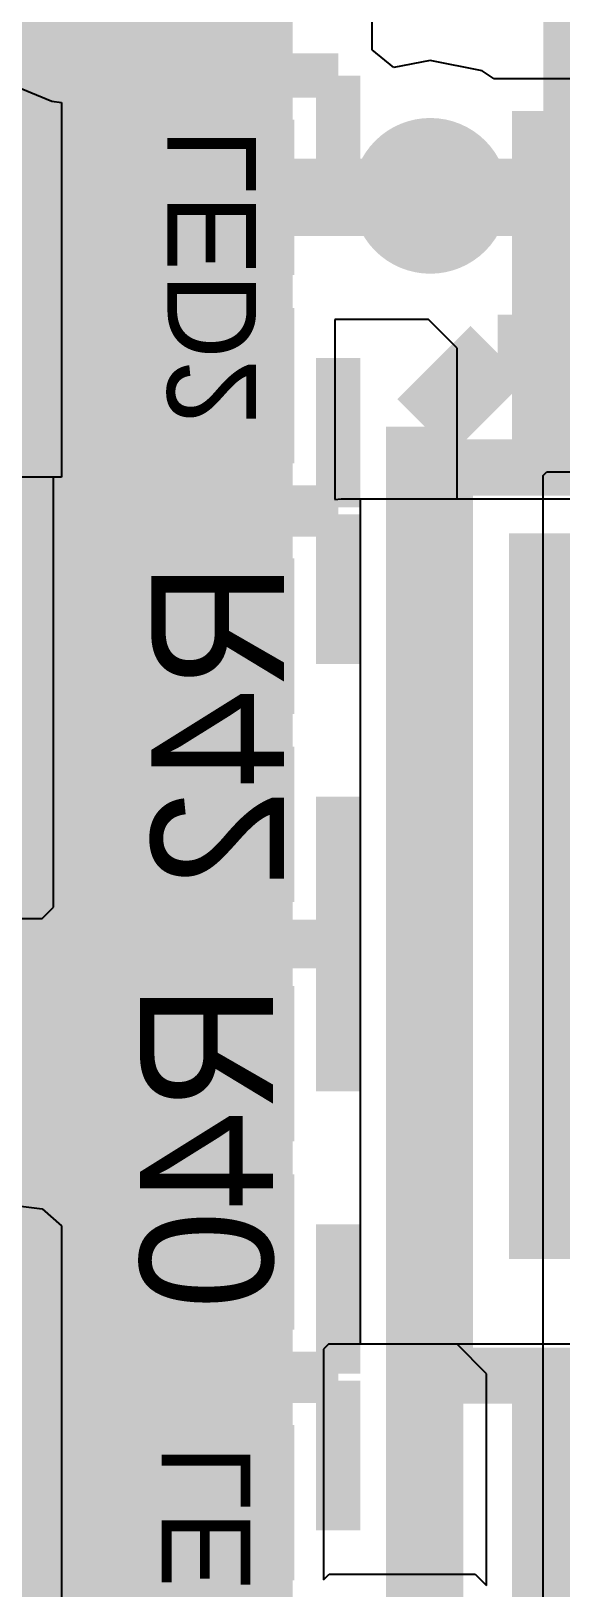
# Model space of a CAD drawing. Extents: x 81 to 196, y 150 to 213.
# Drawn here: x 96 to 98.39, y 167.49 to 174.52 of the extents above; entities that cross this region are included whole.
import ezdxf

# ---------------------------------------------------------------- set-up
doc = ezdxf.new("R2010")
doc.units = 0
doc.header["$MEASUREMENT"] = 0
for name, color, linetype in [('BOTTOMLAYER', 5, 'CONTINUOUS'), ('BOTTOMOVERLAY', 54, 'CONTINUOUS'), ('BOTTOMPASTE', 16, 'CONTINUOUS'), ('BOTTOMSOLDER', 6, 'CONTINUOUS'), ('MULTILAYER', 9, 'CONTINUOUS'), ('TOPLAYER', 1, 'CONTINUOUS')]:
    doc.layers.add(name, color=color, linetype=linetype)

msp = doc.modelspace()

# ---------------------------------------------------------------- linework, layer by layer
at = {"layer": 'BOTTOMLAYER'}
for p, q in [((95.822628, 174.31478), (96.090217, 174.203942)), ((96.090217, 174.203942), (96.134174, 174.198155)), ((96.134174, 174.198155), (96.134174, 172.507029)), ((97.791997, 173.218226), (97.367974, 173.218226)), ((97.367974, 173.218226), (97.367974, 172.405426)), ((97.920945, 173.089278), (97.791997, 173.218226)), ((97.920945, 172.408741), (97.920945, 173.089278)), ((96.097974, 172.507026), (95.760578, 172.507026)), ((96.097971, 172.507026), (95.760578, 172.507026)), ((96.134174, 172.507029), (96.097971, 172.507029)), ((96.097971, 172.507029), (96.097971, 172.507026)), ((96.097974, 170.565039), (96.097974, 172.507026)), ((97.367974, 172.405426), (97.396689, 172.408741)), ((97.396689, 172.408741), (97.920945, 172.408741)), ((97.484174, 172.408741), (97.920945, 172.408741)), ((97.484174, 168.592111), (97.484174, 172.408741)), ((97.920945, 172.408741), (99.101001, 172.408741)), ((95.750027, 170.514236), (96.047171, 170.514236)), ((96.047171, 170.514236), (96.097974, 170.565039)), ((95.877489, 169.225361), (96.047171, 169.203022)), ((96.047171, 169.203022), (96.134174, 169.126723)), ((96.134174, 169.126723), (96.134174, 166.377424)), ((97.339259, 168.592111), (97.317174, 168.570026)), ((97.317174, 168.570026), (97.317174, 167.528626)), ((97.920945, 168.592111), (97.339259, 168.592111)), ((97.920945, 168.592111), (97.484174, 168.592111)), ((98.053774, 168.459282), (97.920945, 168.592111)), ((99.101003, 168.592111), (97.920945, 168.592111)), ((98.053774, 167.503226), (98.053774, 168.459282)), ((97.317174, 167.528626), (97.342574, 167.554026)), ((97.342574, 167.554026), (98.002974, 167.554026)), ((98.002974, 167.554026), (98.053774, 167.503226))]:
    msp.add_line(p, q, dxfattribs=at)
for points, const_width in [([(98.510974, 174.698223), (97.825174, 175.384023)], 0.399999), ([(98.510974, 173.065826), (98.510974, 174.698223)], 0.399999), ([(97.799774, 173.770229), (96.809174, 173.770229)], 0.349999), ([(96.809174, 171.789026), (96.809174, 172.920226)], 0.349999), ([(96.809174, 169.858629), (96.809174, 170.939023)], 0.499999), ([(96.047174, 169.858629), (95.044768, 169.858629)], 0.499999), ([(96.809174, 169.858629), (96.047174, 169.858629)], 0.499999), ([(96.809174, 167.877426), (96.809174, 169.008626)], 0.349999), ([(98.510974, 166.573421), (98.510974, 167.592126)], 0.499999)]:
    msp.add_lwpolyline(points, dxfattribs=dict(at, const_width=const_width))
at = {"layer": 'BOTTOMLAYER', "const_width": 0.349999}
for points in [[(97.13595, 173.770229, -0.198912), (96.922562, 173.858616)], [(97.13595, 173.770229, -0.198912), (96.922562, 173.858616)], [(97.13595, 173.770229, -0.198912), (96.922562, 173.858616)], [(97.13595, 173.770229, -0.198912), (96.922562, 173.858616)], [(97.13595, 173.770229, -0.198912), (96.922562, 173.858616)], [(97.13595, 173.770229, -0.198912), (96.922562, 173.858616)], [(97.13595, 173.770229, -0.198912), (96.922562, 173.858616)], [(97.13595, 173.770229, -0.198912), (96.922562, 173.858616)], [(97.13595, 173.770229, -0.198912), (96.922562, 173.858616)], [(97.13595, 173.770229, -0.198912), (96.922562, 173.858616)], [(96.922562, 173.681842, -0.198912), (97.13595, 173.770229)], [(96.922562, 173.681842, -0.198912), (97.13595, 173.770229)], [(96.922562, 173.681842, -0.198912), (97.13595, 173.770229)], [(96.922562, 173.681842, -0.198912), (97.13595, 173.770229)], [(96.922562, 173.681842, -0.198912), (97.13595, 173.770229)], [(96.922562, 173.681842, -0.198912), (97.13595, 173.770229)], [(96.922562, 173.681842, -0.198912), (97.13595, 173.770229)], [(96.922562, 173.681842, -0.198912), (97.13595, 173.770229)], [(96.922562, 173.681842, -0.198912), (97.13595, 173.770229)], [(96.922562, 173.681842, -0.198912), (97.13595, 173.770229)], [(96.720787, 172.831839, -0.198912), (96.809174, 172.618451)], [(96.720787, 172.831839, -0.198912), (96.809174, 172.618451)], [(96.720787, 172.831839, -0.198912), (96.809174, 172.618451)], [(96.720787, 172.831839, -0.198912), (96.809174, 172.618451)], [(96.720787, 172.831839, -0.198912), (96.809174, 172.618451)], [(96.720787, 172.831839, -0.198912), (96.809174, 172.618451)], [(96.720787, 172.831839, -0.198912), (96.809174, 172.618451)], [(96.720787, 172.831839, -0.198912), (96.809174, 172.618451)], [(96.720787, 172.831839, -0.198912), (96.809174, 172.618451)], [(96.720787, 172.831839, -0.198912), (96.809174, 172.618451)], [(96.809174, 172.618451, -0.198912), (96.897561, 172.831839)], [(96.809174, 172.618451, -0.198912), (96.897561, 172.831839)], [(96.809174, 172.618451, -0.198912), (96.897561, 172.831839)], [(96.809174, 172.618451, -0.198912), (96.897561, 172.831839)], [(96.809174, 172.618451, -0.198912), (96.897561, 172.831839)], [(96.809174, 172.618451, -0.198912), (96.897561, 172.831839)], [(96.809174, 172.618451, -0.198912), (96.897561, 172.831839)], [(96.809174, 172.618451, -0.198912), (96.897561, 172.831839)], [(96.809174, 172.618451, -0.198912), (96.897561, 172.831839)], [(96.809174, 172.618451, -0.198912), (96.897561, 172.831839)], [(96.809174, 172.090801, -0.198912), (96.720787, 171.877413)], [(96.809174, 172.090801, -0.198912), (96.720787, 171.877413)], [(96.809174, 172.090801, -0.198912), (96.720787, 171.877413)], [(96.809174, 172.090801, -0.198912), (96.720787, 171.877413)], [(96.809174, 172.090801, -0.198912), (96.720787, 171.877413)], [(96.809174, 172.090801, -0.198912), (96.720787, 171.877413)], [(96.809174, 172.090801, -0.198912), (96.720787, 171.877413)], [(96.809174, 172.090801, -0.198912), (96.720787, 171.877413)], [(96.809174, 172.090801, -0.198912), (96.720787, 171.877413)], [(96.809174, 172.090801, -0.198912), (96.720787, 171.877413)], [(96.897561, 171.877413, -0.198912), (96.809174, 172.090801)], [(96.897561, 171.877413, -0.198912), (96.809174, 172.090801)], [(96.897561, 171.877413, -0.198912), (96.809174, 172.090801)], [(96.897561, 171.877413, -0.198912), (96.809174, 172.090801)], [(96.897561, 171.877413, -0.198912), (96.809174, 172.090801)], [(96.897561, 171.877413, -0.198912), (96.809174, 172.090801)], [(96.897561, 171.877413, -0.198912), (96.809174, 172.090801)], [(96.897561, 171.877413, -0.198912), (96.809174, 172.090801)], [(96.897561, 171.877413, -0.198912), (96.809174, 172.090801)], [(96.897561, 171.877413, -0.198912), (96.809174, 172.090801)], [(96.720787, 168.920239, -0.198912), (96.809174, 168.706851)], [(96.720787, 168.920239, -0.198912), (96.809174, 168.706851)], [(96.720787, 168.920239, -0.198912), (96.809174, 168.706851)], [(96.720787, 168.920239, -0.198912), (96.809174, 168.706851)], [(96.720787, 168.920239, -0.198912), (96.809174, 168.706851)], [(96.720787, 168.920239, -0.198912), (96.809174, 168.706851)], [(96.720787, 168.920239, -0.198912), (96.809174, 168.706851)], [(96.720787, 168.920239, -0.198912), (96.809174, 168.706851)], [(96.720787, 168.920239, -0.198912), (96.809174, 168.706851)], [(96.720787, 168.920239, -0.198912), (96.809174, 168.706851)], [(96.809174, 168.706851, -0.198912), (96.897561, 168.920239)], [(96.809174, 168.706851, -0.198912), (96.897561, 168.920239)], [(96.809174, 168.706851, -0.198912), (96.897561, 168.920239)], [(96.809174, 168.706851, -0.198912), (96.897561, 168.920239)], [(96.809174, 168.706851, -0.198912), (96.897561, 168.920239)], [(96.809174, 168.706851, -0.198912), (96.897561, 168.920239)], [(96.809174, 168.706851, -0.198912), (96.897561, 168.920239)], [(96.809174, 168.706851, -0.198912), (96.897561, 168.920239)], [(96.809174, 168.706851, -0.198912), (96.897561, 168.920239)], [(96.809174, 168.706851, -0.198912), (96.897561, 168.920239)], [(96.809174, 168.179201, -0.198912), (96.720787, 167.965813)], [(96.809174, 168.179201, -0.198912), (96.720787, 167.965813)], [(96.809174, 168.179201, -0.198912), (96.720787, 167.965813)], [(96.809174, 168.179201, -0.198912), (96.720787, 167.965813)], [(96.809174, 168.179201, -0.198912), (96.720787, 167.965813)], [(96.809174, 168.179201, -0.198912), (96.720787, 167.965813)], [(96.809174, 168.179201, -0.198912), (96.720787, 167.965813)], [(96.809174, 168.179201, -0.198912), (96.720787, 167.965813)], [(96.809174, 168.179201, -0.198912), (96.720787, 167.965813)], [(96.809174, 168.179201, -0.198912), (96.720787, 167.965813)], [(96.897561, 167.965813, -0.198912), (96.809174, 168.179201)], [(96.897561, 167.965813, -0.198912), (96.809174, 168.179201)], [(96.897561, 167.965813, -0.198912), (96.809174, 168.179201)], [(96.897561, 167.965813, -0.198912), (96.809174, 168.179201)], [(96.897561, 167.965813, -0.198912), (96.809174, 168.179201)], [(96.897561, 167.965813, -0.198912), (96.809174, 168.179201)], [(96.897561, 167.965813, -0.198912), (96.809174, 168.179201)], [(96.897561, 167.965813, -0.198912), (96.809174, 168.179201)], [(96.897561, 167.965813, -0.198912), (96.809174, 168.179201)], [(96.897561, 167.965813, -0.198912), (96.809174, 168.179201)]]:
    msp.add_lwpolyline(points, format="xyb", dxfattribs=at)
at = {"layer": 'BOTTOMLAYER'}
for points, const_width in [([(96.922562, 173.771115, 1), (96.922562, 173.946116, 1)], 0.174998), ([(96.922562, 173.771115, 1), (96.922562, 173.946116, 1)], 0.174998), ([(96.922562, 173.771115, 1), (96.922562, 173.946116, 1)], 0.174998), ([(96.922562, 173.771115, 1), (96.922562, 173.946116, 1)], 0.174998), ([(96.922562, 173.771115, 1), (96.922562, 173.946116, 1)], 0.174998), ([(96.922562, 173.771115, 1), (96.922562, 173.946116, 1)], 0.174998), ([(96.922562, 173.771115, 1), (96.922562, 173.946116, 1)], 0.174998), ([(96.922562, 173.771115, 1), (96.922562, 173.946116, 1)], 0.174998), ([(96.922562, 173.771115, 1), (96.922562, 173.946116, 1)], 0.174998), ([(96.922562, 173.771115, 1), (96.922562, 173.946116, 1)], 0.174998), ([(97.799774, 173.652028, 1), (97.799774, 173.902024, 1)], 0.249999), ([(97.13595, 173.682728, 1), (97.13595, 173.857729, 1)], 0.174998), ([(97.13595, 173.682728, 1), (97.13595, 173.857729, 1)], 0.174998), ([(97.13595, 173.682728, 1), (97.13595, 173.857729, 1)], 0.174998), ([(97.13595, 173.682728, 1), (97.13595, 173.857729, 1)], 0.174998), ([(97.13595, 173.682728, 1), (97.13595, 173.857729, 1)], 0.174998), ([(97.13595, 173.682728, 1), (97.13595, 173.857729, 1)], 0.174998), ([(97.13595, 173.682728, 1), (97.13595, 173.857729, 1)], 0.174998), ([(97.13595, 173.682728, 1), (97.13595, 173.857729, 1)], 0.174998), ([(97.13595, 173.682728, 1), (97.13595, 173.857729, 1)], 0.174998), ([(97.13595, 173.682728, 1), (97.13595, 173.857729, 1)], 0.174998), ([(97.13595, 173.682728, 1), (97.13595, 173.857729, 1)], 0.174998), ([(97.13595, 173.682728, 1), (97.13595, 173.857729, 1)], 0.174998), ([(97.13595, 173.682728, 1), (97.13595, 173.857729, 1)], 0.174998), ([(97.13595, 173.682728, 1), (97.13595, 173.857729, 1)], 0.174998), ([(97.13595, 173.682728, 1), (97.13595, 173.857729, 1)], 0.174998), ([(97.13595, 173.682728, 1), (97.13595, 173.857729, 1)], 0.174998), ([(97.13595, 173.682728, 1), (97.13595, 173.857729, 1)], 0.174998), ([(97.13595, 173.682728, 1), (97.13595, 173.857729, 1)], 0.174998), ([(97.13595, 173.682728, 1), (97.13595, 173.857729, 1)], 0.174998), ([(97.13595, 173.682728, 1), (97.13595, 173.857729, 1)], 0.174998), ([(96.922562, 173.594342, 1), (96.922562, 173.769342, 1)], 0.174998), ([(96.922562, 173.594342, 1), (96.922562, 173.769342, 1)], 0.174998), ([(96.922562, 173.594342, 1), (96.922562, 173.769342, 1)], 0.174998), ([(96.922562, 173.594342, 1), (96.922562, 173.769342, 1)], 0.174998), ([(96.922562, 173.594342, 1), (96.922562, 173.769342, 1)], 0.174998), ([(96.922562, 173.594342, 1), (96.922562, 173.769342, 1)], 0.174998), ([(96.922562, 173.594342, 1), (96.922562, 173.769342, 1)], 0.174998), ([(96.922562, 173.594342, 1), (96.922562, 173.769342, 1)], 0.174998), ([(96.922562, 173.594342, 1), (96.922562, 173.769342, 1)], 0.174998), ([(96.922562, 173.594342, 1), (96.922562, 173.769342, 1)], 0.174998), ([(96.720787, 172.744338, 1), (96.720787, 172.919339, 1)], 0.174998), ([(96.720787, 172.744338, 1), (96.720787, 172.919339, 1)], 0.174998), ([(96.720787, 172.744338, 1), (96.720787, 172.919339, 1)], 0.174998), ([(96.720787, 172.744338, 1), (96.720787, 172.919339, 1)], 0.174998), ([(96.720787, 172.744338, 1), (96.720787, 172.919339, 1)], 0.174998), ([(96.720787, 172.744338, 1), (96.720787, 172.919339, 1)], 0.174998), ([(96.720787, 172.744338, 1), (96.720787, 172.919339, 1)], 0.174998), ([(96.720787, 172.744338, 1), (96.720787, 172.919339, 1)], 0.174998), ([(96.720787, 172.744338, 1), (96.720787, 172.919339, 1)], 0.174998), ([(96.720787, 172.744338, 1), (96.720787, 172.919339, 1)], 0.174998), ([(96.897561, 172.744338, 1), (96.897561, 172.919339, 1)], 0.174998), ([(96.897561, 172.744338, 1), (96.897561, 172.919339, 1)], 0.174998), ([(96.897561, 172.744338, 1), (96.897561, 172.919339, 1)], 0.174998), ([(96.897561, 172.744338, 1), (96.897561, 172.919339, 1)], 0.174998), ([(96.897561, 172.744338, 1), (96.897561, 172.919339, 1)], 0.174998), ([(96.897561, 172.744338, 1), (96.897561, 172.919339, 1)], 0.174998), ([(96.897561, 172.744338, 1), (96.897561, 172.919339, 1)], 0.174998), ([(96.897561, 172.744338, 1), (96.897561, 172.919339, 1)], 0.174998), ([(96.897561, 172.744338, 1), (96.897561, 172.919339, 1)], 0.174998), ([(96.897561, 172.744338, 1), (96.897561, 172.919339, 1)], 0.174998), ([(96.809174, 172.53095, 1), (96.809174, 172.705951, 1)], 0.174998), ([(96.809174, 172.53095, 1), (96.809174, 172.705951, 1)], 0.174998), ([(96.809174, 172.53095, 1), (96.809174, 172.705951, 1)], 0.174998), ([(96.809174, 172.53095, 1), (96.809174, 172.705951, 1)], 0.174998), ([(96.809174, 172.53095, 1), (96.809174, 172.705951, 1)], 0.174998), ([(96.809174, 172.53095, 1), (96.809174, 172.705951, 1)], 0.174998), ([(96.809174, 172.53095, 1), (96.809174, 172.705951, 1)], 0.174998), ([(96.809174, 172.53095, 1), (96.809174, 172.705951, 1)], 0.174998), ([(96.809174, 172.53095, 1), (96.809174, 172.705951, 1)], 0.174998), ([(96.809174, 172.53095, 1), (96.809174, 172.705951, 1)], 0.174998), ([(96.809174, 172.53095, 1), (96.809174, 172.705951, 1)], 0.174998), ([(96.809174, 172.53095, 1), (96.809174, 172.705951, 1)], 0.174998), ([(96.809174, 172.53095, 1), (96.809174, 172.705951, 1)], 0.174998), ([(96.809174, 172.53095, 1), (96.809174, 172.705951, 1)], 0.174998), ([(96.809174, 172.53095, 1), (96.809174, 172.705951, 1)], 0.174998), ([(96.809174, 172.53095, 1), (96.809174, 172.705951, 1)], 0.174998), ([(96.809174, 172.53095, 1), (96.809174, 172.705951, 1)], 0.174998), ([(96.809174, 172.53095, 1), (96.809174, 172.705951, 1)], 0.174998), ([(96.809174, 172.53095, 1), (96.809174, 172.705951, 1)], 0.174998), ([(96.809174, 172.53095, 1), (96.809174, 172.705951, 1)], 0.174998), ([(96.809174, 172.003301, 1), (96.809174, 172.178302, 1)], 0.174998), ([(96.809174, 172.003301, 1), (96.809174, 172.178302, 1)], 0.174998), ([(96.809174, 172.003301, 1), (96.809174, 172.178302, 1)], 0.174998), ([(96.809174, 172.003301, 1), (96.809174, 172.178302, 1)], 0.174998), ([(96.809174, 172.003301, 1), (96.809174, 172.178302, 1)], 0.174998), ([(96.809174, 172.003301, 1), (96.809174, 172.178302, 1)], 0.174998), ([(96.809174, 172.003301, 1), (96.809174, 172.178302, 1)], 0.174998), ([(96.809174, 172.003301, 1), (96.809174, 172.178302, 1)], 0.174998), ([(96.809174, 172.003301, 1), (96.809174, 172.178302, 1)], 0.174998), ([(96.809174, 172.003301, 1), (96.809174, 172.178302, 1)], 0.174998), ([(96.809174, 172.003301, 1), (96.809174, 172.178302, 1)], 0.174998), ([(96.809174, 172.003301, 1), (96.809174, 172.178302, 1)], 0.174998), ([(96.809174, 172.003301, 1), (96.809174, 172.178302, 1)], 0.174998), ([(96.809174, 172.003301, 1), (96.809174, 172.178302, 1)], 0.174998), ([(96.809174, 172.003301, 1), (96.809174, 172.178302, 1)], 0.174998), ([(96.809174, 172.003301, 1), (96.809174, 172.178302, 1)], 0.174998), ([(96.809174, 172.003301, 1), (96.809174, 172.178302, 1)], 0.174998), ([(96.809174, 172.003301, 1), (96.809174, 172.178302, 1)], 0.174998), ([(96.809174, 172.003301, 1), (96.809174, 172.178302, 1)], 0.174998), ([(96.809174, 172.003301, 1), (96.809174, 172.178302, 1)], 0.174998), ([(96.720787, 171.789913, 1), (96.720787, 171.964914, 1)], 0.174998), ([(96.720787, 171.789913, 1), (96.720787, 171.964914, 1)], 0.174998), ([(96.720787, 171.789913, 1), (96.720787, 171.964914, 1)], 0.174998), ([(96.720787, 171.789913, 1), (96.720787, 171.964914, 1)], 0.174998), ([(96.720787, 171.789913, 1), (96.720787, 171.964914, 1)], 0.174998), ([(96.720787, 171.789913, 1), (96.720787, 171.964914, 1)], 0.174998), ([(96.720787, 171.789913, 1), (96.720787, 171.964914, 1)], 0.174998), ([(96.720787, 171.789913, 1), (96.720787, 171.964914, 1)], 0.174998), ([(96.720787, 171.789913, 1), (96.720787, 171.964914, 1)], 0.174998), ([(96.720787, 171.789913, 1), (96.720787, 171.964914, 1)], 0.174998), ([(96.897561, 171.789913, 1), (96.897561, 171.964914, 1)], 0.174998), ([(96.897561, 171.789913, 1), (96.897561, 171.964914, 1)], 0.174998), ([(96.897561, 171.789913, 1), (96.897561, 171.964914, 1)], 0.174998), ([(96.897561, 171.789913, 1), (96.897561, 171.964914, 1)], 0.174998), ([(96.897561, 171.789913, 1), (96.897561, 171.964914, 1)], 0.174998), ([(96.897561, 171.789913, 1), (96.897561, 171.964914, 1)], 0.174998), ([(96.897561, 171.789913, 1), (96.897561, 171.964914, 1)], 0.174998), ([(96.897561, 171.789913, 1), (96.897561, 171.964914, 1)], 0.174998), ([(96.897561, 171.789913, 1), (96.897561, 171.964914, 1)], 0.174998), ([(96.897561, 171.789913, 1), (96.897561, 171.964914, 1)], 0.174998), ([(96.047174, 169.708629, 1), (96.047174, 170.008629, 1)], 0.299999), ([(96.720787, 168.832738, 1), (96.720787, 169.007739, 1)], 0.174998), ([(96.720787, 168.832738, 1), (96.720787, 169.007739, 1)], 0.174998), ([(96.720787, 168.832738, 1), (96.720787, 169.007739, 1)], 0.174998), ([(96.720787, 168.832738, 1), (96.720787, 169.007739, 1)], 0.174998), ([(96.720787, 168.832738, 1), (96.720787, 169.007739, 1)], 0.174998), ([(96.720787, 168.832738, 1), (96.720787, 169.007739, 1)], 0.174998), ([(96.720787, 168.832738, 1), (96.720787, 169.007739, 1)], 0.174998), ([(96.720787, 168.832738, 1), (96.720787, 169.007739, 1)], 0.174998), ([(96.720787, 168.832738, 1), (96.720787, 169.007739, 1)], 0.174998), ([(96.720787, 168.832738, 1), (96.720787, 169.007739, 1)], 0.174998), ([(96.897561, 168.832738, 1), (96.897561, 169.007739, 1)], 0.174998), ([(96.897561, 168.832738, 1), (96.897561, 169.007739, 1)], 0.174998), ([(96.897561, 168.832738, 1), (96.897561, 169.007739, 1)], 0.174998), ([(96.897561, 168.832738, 1), (96.897561, 169.007739, 1)], 0.174998), ([(96.897561, 168.832738, 1), (96.897561, 169.007739, 1)], 0.174998), ([(96.897561, 168.832738, 1), (96.897561, 169.007739, 1)], 0.174998), ([(96.897561, 168.832738, 1), (96.897561, 169.007739, 1)], 0.174998), ([(96.897561, 168.832738, 1), (96.897561, 169.007739, 1)], 0.174998), ([(96.897561, 168.832738, 1), (96.897561, 169.007739, 1)], 0.174998), ([(96.897561, 168.832738, 1), (96.897561, 169.007739, 1)], 0.174998), ([(96.809174, 168.61935, 1), (96.809174, 168.794351, 1)], 0.174998), ([(96.809174, 168.61935, 1), (96.809174, 168.794351, 1)], 0.174998), ([(96.809174, 168.61935, 1), (96.809174, 168.794351, 1)], 0.174998), ([(96.809174, 168.61935, 1), (96.809174, 168.794351, 1)], 0.174998), ([(96.809174, 168.61935, 1), (96.809174, 168.794351, 1)], 0.174998), ([(96.809174, 168.61935, 1), (96.809174, 168.794351, 1)], 0.174998), ([(96.809174, 168.61935, 1), (96.809174, 168.794351, 1)], 0.174998), ([(96.809174, 168.61935, 1), (96.809174, 168.794351, 1)], 0.174998), ([(96.809174, 168.61935, 1), (96.809174, 168.794351, 1)], 0.174998), ([(96.809174, 168.61935, 1), (96.809174, 168.794351, 1)], 0.174998), ([(96.809174, 168.61935, 1), (96.809174, 168.794351, 1)], 0.174998), ([(96.809174, 168.61935, 1), (96.809174, 168.794351, 1)], 0.174998), ([(96.809174, 168.61935, 1), (96.809174, 168.794351, 1)], 0.174998), ([(96.809174, 168.61935, 1), (96.809174, 168.794351, 1)], 0.174998), ([(96.809174, 168.61935, 1), (96.809174, 168.794351, 1)], 0.174998), ([(96.809174, 168.61935, 1), (96.809174, 168.794351, 1)], 0.174998), ([(96.809174, 168.61935, 1), (96.809174, 168.794351, 1)], 0.174998), ([(96.809174, 168.61935, 1), (96.809174, 168.794351, 1)], 0.174998), ([(96.809174, 168.61935, 1), (96.809174, 168.794351, 1)], 0.174998), ([(96.809174, 168.61935, 1), (96.809174, 168.794351, 1)], 0.174998), ([(96.809174, 168.091701, 1), (96.809174, 168.266702, 1)], 0.174998), ([(96.809174, 168.091701, 1), (96.809174, 168.266702, 1)], 0.174998), ([(96.809174, 168.091701, 1), (96.809174, 168.266702, 1)], 0.174998), ([(96.809174, 168.091701, 1), (96.809174, 168.266702, 1)], 0.174998), ([(96.809174, 168.091701, 1), (96.809174, 168.266702, 1)], 0.174998), ([(96.809174, 168.091701, 1), (96.809174, 168.266702, 1)], 0.174998), ([(96.809174, 168.091701, 1), (96.809174, 168.266702, 1)], 0.174998), ([(96.809174, 168.091701, 1), (96.809174, 168.266702, 1)], 0.174998), ([(96.809174, 168.091701, 1), (96.809174, 168.266702, 1)], 0.174998), ([(96.809174, 168.091701, 1), (96.809174, 168.266702, 1)], 0.174998), ([(96.809174, 168.091701, 1), (96.809174, 168.266702, 1)], 0.174998), ([(96.809174, 168.091701, 1), (96.809174, 168.266702, 1)], 0.174998), ([(96.809174, 168.091701, 1), (96.809174, 168.266702, 1)], 0.174998), ([(96.809174, 168.091701, 1), (96.809174, 168.266702, 1)], 0.174998), ([(96.809174, 168.091701, 1), (96.809174, 168.266702, 1)], 0.174998), ([(96.809174, 168.091701, 1), (96.809174, 168.266702, 1)], 0.174998), ([(96.809174, 168.091701, 1), (96.809174, 168.266702, 1)], 0.174998), ([(96.809174, 168.091701, 1), (96.809174, 168.266702, 1)], 0.174998), ([(96.809174, 168.091701, 1), (96.809174, 168.266702, 1)], 0.174998), ([(96.809174, 168.091701, 1), (96.809174, 168.266702, 1)], 0.174998), ([(96.720787, 167.878313, 1), (96.720787, 168.053314, 1)], 0.174998), ([(96.720787, 167.878313, 1), (96.720787, 168.053314, 1)], 0.174998), ([(96.720787, 167.878313, 1), (96.720787, 168.053314, 1)], 0.174998), ([(96.720787, 167.878313, 1), (96.720787, 168.053314, 1)], 0.174998), ([(96.720787, 167.878313, 1), (96.720787, 168.053314, 1)], 0.174998), ([(96.720787, 167.878313, 1), (96.720787, 168.053314, 1)], 0.174998), ([(96.720787, 167.878313, 1), (96.720787, 168.053314, 1)], 0.174998), ([(96.720787, 167.878313, 1), (96.720787, 168.053314, 1)], 0.174998), ([(96.720787, 167.878313, 1), (96.720787, 168.053314, 1)], 0.174998), ([(96.720787, 167.878313, 1), (96.720787, 168.053314, 1)], 0.174998), ([(96.897561, 167.878313, 1), (96.897561, 168.053314, 1)], 0.174998), ([(96.897561, 167.878313, 1), (96.897561, 168.053314, 1)], 0.174998), ([(96.897561, 167.878313, 1), (96.897561, 168.053314, 1)], 0.174998), ([(96.897561, 167.878313, 1), (96.897561, 168.053314, 1)], 0.174998), ([(96.897561, 167.878313, 1), (96.897561, 168.053314, 1)], 0.174998), ([(96.897561, 167.878313, 1), (96.897561, 168.053314, 1)], 0.174998), ([(96.897561, 167.878313, 1), (96.897561, 168.053314, 1)], 0.174998), ([(96.897561, 167.878313, 1), (96.897561, 168.053314, 1)], 0.174998), ([(96.897561, 167.878313, 1), (96.897561, 168.053314, 1)], 0.174998), ([(96.897561, 167.878313, 1), (96.897561, 168.053314, 1)], 0.174998)]:
    msp.add_lwpolyline(points, format="xyb", close=True, dxfattribs=dict(at, const_width=const_width))
for points in [[(97.134175, 173.47023), (97.134175, 174.070228), (96.484173, 173.47023), (96.484173, 174.070228)], [(98.270944, 172.75874), (98.751004, 172.75874), (98.270944, 174.058712), (98.751004, 174.058712)], [(97.134175, 172.620226), (97.134175, 173.220225), (96.484173, 172.620226), (96.484173, 173.220225)], [(109.966374, 168.976426), (109.966374, 172.253026), (98.155374, 168.976426), (98.155374, 172.253026)], [(96.484173, 172.089026), (96.484173, 171.489027), (97.134175, 172.089026), (97.134175, 171.489027)], [(96.484173, 171.239022), (96.484173, 170.639024), (97.134175, 171.239022), (97.134175, 170.639024)], [(97.134175, 169.55863), (97.134175, 170.158628), (96.484173, 169.55863), (96.484173, 170.158628)], [(97.134175, 168.708626), (97.134175, 169.308625), (96.484173, 168.708626), (96.484173, 169.308625)], [(98.270944, 166.94214), (98.751004, 166.94214), (98.270944, 168.242112), (98.751004, 168.242112)], [(96.484173, 168.177426), (96.484173, 167.577427), (97.134175, 168.177426), (97.134175, 167.577427)]]:
    msp.add_solid(points, dxfattribs=at)
at = {"layer": 'BOTTOMOVERLAY'}
for points, const_width in [([(97.384172, 174.320225), (96.234169, 174.320225)], 0.2), ([(96.234169, 173.645225), (96.234169, 174.320225)], 0.2), ([(97.384172, 173.645225), (97.384172, 174.320225)], 0.2), ([(96.234169, 172.370227), (96.234169, 173.045227)], 0.2), ([(97.384172, 172.370227), (97.384172, 173.045227)], 0.2), ([(102.96588, 172.55046), (97.865814, 172.55046)], 0.254), ([(97.866068, 168.450392), (97.866068, 172.55046)], 0.254), ([(97.384172, 172.370227), (96.234169, 172.370227)], 0.2), ([(96.234176, 171.664025), (96.234176, 172.339025)], 0.2), ([(97.384179, 172.339025), (96.234176, 172.339025)], 0.2), ([(97.384179, 171.664025), (97.384179, 172.339025)], 0.2), ([(96.234176, 170.389027), (96.234176, 171.064027)], 0.2), ([(97.384179, 170.389027), (97.384179, 171.064027)], 0.2), ([(96.234169, 169.733625), (96.234169, 170.408625)], 0.2), ([(97.384172, 170.408625), (96.234169, 170.408625)], 0.2), ([(97.384179, 170.389027), (96.234176, 170.389027)], 0.2), ([(97.384172, 169.733625), (97.384172, 170.408625)], 0.2), ([(96.234169, 168.458627), (96.234169, 169.133627)], 0.2), ([(97.384172, 168.458627), (97.384172, 169.133627)], 0.2), ([(97.384172, 168.458627), (96.234169, 168.458627)], 0.2), ([(102.966134, 168.450392), (97.866068, 168.450392)], 0.254), ([(97.384179, 168.427425), (96.234176, 168.427425)], 0.2), ([(96.234176, 167.752425), (96.234176, 168.427425)], 0.2), ([(97.384179, 167.752425), (97.384179, 168.427425)], 0.2)]:
    msp.add_lwpolyline(points, dxfattribs=dict(at, const_width=const_width))
at = {"layer": 'BOTTOMPASTE'}
for points in [[(97.134175, 173.47023), (97.134175, 174.070228), (96.484173, 173.47023), (96.484173, 174.070228)], [(98.270944, 172.75874), (98.751004, 172.75874), (98.270944, 174.058712), (98.751004, 174.058712)], [(97.134175, 172.620226), (97.134175, 173.220225), (96.484173, 172.620226), (96.484173, 173.220225)], [(96.484173, 172.089026), (96.484173, 171.489027), (97.134175, 172.089026), (97.134175, 171.489027)], [(96.484173, 171.239022), (96.484173, 170.639024), (97.134175, 171.239022), (97.134175, 170.639024)], [(97.134175, 169.55863), (97.134175, 170.158628), (96.484173, 169.55863), (96.484173, 170.158628)], [(97.134175, 168.708626), (97.134175, 169.308625), (96.484173, 168.708626), (96.484173, 169.308625)], [(98.270944, 166.94214), (98.751004, 166.94214), (98.270944, 168.242112), (98.751004, 168.242112)], [(96.484173, 168.177426), (96.484173, 167.577427), (97.134175, 168.177426), (97.134175, 167.577427)]]:
    msp.add_solid(points, dxfattribs=at)
at = {"layer": 'BOTTOMSOLDER'}
for points, const_width in [([(97.799774, 173.601228, 1), (97.799774, 173.952824, 1)], 0.351599), ([(96.047174, 169.657829, 1), (96.047174, 170.059429, 1)], 0.401599)]:
    msp.add_lwpolyline(points, format="xyb", close=True, dxfattribs=dict(at, const_width=const_width))
for points in [[(97.184975, 173.41943), (97.184975, 174.121028), (96.433373, 173.41943), (96.433373, 174.121028)], [(98.169344, 172.65714), (98.852604, 172.65714), (98.169344, 174.160312), (98.852604, 174.160312)], [(97.184975, 172.569426), (97.184975, 173.271025), (96.433373, 172.569426), (96.433373, 173.271025)], [(96.433373, 172.139826), (96.433373, 171.438227), (97.184975, 172.139826), (97.184975, 171.438227)], [(96.433373, 171.289822), (96.433373, 170.588224), (97.184975, 171.289822), (97.184975, 170.588224)], [(97.184975, 169.50783), (97.184975, 170.209428), (96.433373, 169.50783), (96.433373, 170.209428)], [(97.184975, 168.657826), (97.184975, 169.359425), (96.433373, 168.657826), (96.433373, 169.359425)], [(98.169344, 166.84054), (98.852604, 166.84054), (98.169344, 168.343712), (98.852604, 168.343712)], [(96.433373, 168.228226), (96.433373, 167.526627), (97.184975, 168.228226), (97.184975, 167.526627)]]:
    msp.add_solid(points, dxfattribs=at)
at = {"layer": 'MULTILAYER'}
for points, const_width in [([(97.799774, 173.652028, 1), (97.799774, 173.902024, 1)], 0.249999), ([(96.047174, 169.708629, 1), (96.047174, 170.008629, 1)], 0.299999)]:
    msp.add_lwpolyline(points, format="xyb", close=True, dxfattribs=dict(at, const_width=const_width))
at = {"layer": 'TOPLAYER'}
for p, q in [((97.537664, 174.43674), (97.537664, 178.210027)), ((97.635837, 174.356171), (97.537664, 174.43674)), ((97.799774, 174.38878), (97.635837, 174.356171)), ((98.033883, 174.342214), (97.799774, 174.38878)), ((98.088811, 174.305511), (98.033883, 174.342214)), ((99.29099, 174.305511), (98.088811, 174.305511)), ((98.309656, 172.513907), (98.326296, 172.530544)), ((98.309656, 167.299493), (98.309656, 172.513907)), ((98.326296, 172.530544), (100.238174, 172.530544))]:
    msp.add_line(p, q, dxfattribs=at)
for points, const_width in [([(96.428174, 160.289626), (96.428174, 178.210027)], 1.5), ([(99.647177, 173.770229), (97.799774, 173.770229)], 0.349999), ([(97.774374, 172.735626), (98.104574, 173.065826)], 0.349999), ([(100.238174, 173.065826), (98.104574, 173.065826)], 0.349999), ([(97.774374, 167.020626), (97.774374, 172.735626)], 0.349999)]:
    msp.add_lwpolyline(points, dxfattribs=dict(at, const_width=const_width))
for points, const_width in [([(97.799774, 173.652028, 1), (97.799774, 173.902024, 1)], 0.249999), ([(96.047174, 169.708629, 1), (96.047174, 170.008629, 1)], 0.299999)]:
    msp.add_lwpolyline(points, format="xyb", close=True, dxfattribs=dict(at, const_width=const_width))

# ---------------------------------------------------------------- texts
at = {"layer": 'BOTTOMOVERLAY', "text_generation_flag": 2}
for s, height, p in [('LED2', 0.399999, (97.012374, 174.081826)), ('R42', 0.599999, (97.139374, 172.126026)), ('R40', 0.599999, (97.088574, 170.221026)), ('LED1', 0.399999, (96.986974, 168.138226))]:
    msp.add_text(s, height=height, rotation=90, dxfattribs=at).set_placement(p)

doc.saveas('drawing.dxf')
